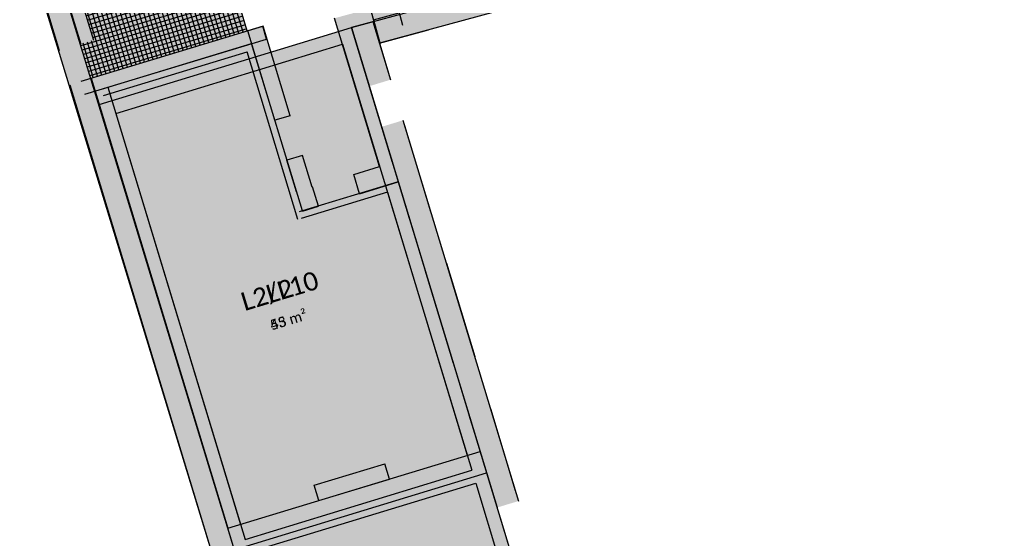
# Model space of a CAD drawing. Header units: centimetres. Extents: x 10781134 to 11746451, y 12092156 to 13482166.
# Drawn here: x 11706154 to 11708341, y 12096478 to 12097641 of the extents above; entities that cross this region are included whole.
import ezdxf

# ---------------------------------------------------------------- set-up
doc = ezdxf.new("R2010")
doc.units = ezdxf.units.CM
doc.header["$LTSCALE"] = 5
doc.linetypes.add('Lijnpatroon-11', pattern=[1.058075, 0.705383, -0.352692])
doc.layers.get('0').update_dxf_attribs({"lineweight": 5})
doc.layers.add('_Nieuw-4 massa', color=7, linetype='Continuous', lineweight=5, true_color=0xc2324a9a)
doc.layers.add('Oppervlakte-netto', color=5, linetype='Continuous', lineweight=5, true_color=0xc20000ff)
doc.layers.add('Bestaand-4 massa', color=7, linetype='Continuous', lineweight=5)
doc.layers.add('Tekst-ruimtelabel', color=7, linetype='Lijnpatroon-11', lineweight=13)
doc.layers.add('Tekst-ruimtelabel-corrigé', color=7, linetype='Lijnpatroon-11')
doc.styles.add('Corbel', font='')
doc.styles.get('Corbel').set_extended_font_data('Corbel')

msp = doc.modelspace()

# ---------------------------------------------------------------- hatches: boundary and pattern name
at = {"linetype": 'Continuous', "lineweight": 0}
msp.add_hatch(color=254, dxfattribs=at).paths.add_polyline_path([(11706663.3, 12097569.5), (11706356.2, 12097475.8), (11706648.8, 12096512.1), (11706823.8, 12096565.5), (11706813.4, 12096599.8), (11706971.3, 12096647.7), (11706981.6, 12096613.6), (11707155.7, 12096666.7), (11706977.1, 12097255.2), (11706777.1, 12097194.5)])
at = {"layer": 'Oppervlakte-netto', "linetype": 'Continuous', "lineweight": 0, "true_color": 0x00007f}
msp.add_hatch(color=253, dxfattribs=at).paths.add_polyline_path([(11706664.7, 12097616.5), (11706564.5, 12097946.3), (11706243.2, 12097848.3), (11706320, 12097595.3), (11706291.2, 12097586.7), (11706314.5, 12097510.1)])
at = {"layer": 'Oppervlakte-netto', "linetype": 'Continuous', "lineweight": 5}
h = msp.add_hatch(dxfattribs=at)
h.set_pattern_fill('Aanzicht - tegels grijs 10x10', color=255, angle=106.6294, style=0, pattern_type=2)
h.set_pattern_definition([(196.6294, (11706570.457, 12097875.212), (-2.8618, 9.58176), []), (106.6294, (11706729.425, 12098340.152), (-9.58176, -2.8618), [])])
h.paths.add_polyline_path([(11706664.7, 12097616.5), (11706564.5, 12097946.3), (11706243.2, 12097848.3), (11706320, 12097595.3), (11706291.2, 12097586.7), (11706314.5, 12097510.1)])

# ---------------------------------------------------------------- linework, layer by layer
at = {"color": 254}
for points in [[(11706876.7, 12097586.1), (11706369.7, 12097431.5), (11707165.9, 12096633.2), (11706658.9, 12096478.6)], [(11707174.6, 12096604.5), (11706667.7, 12096449.9), (11707444.7, 12095714.7), (11706937.7, 12095560.1)], [(11707174.6, 12096604.5), (11706667.7, 12096449.9), (11707454.8, 12095681.3), (11706947.9, 12095526.7)]]:
    msp.add_solid(points, dxfattribs=at)
at = {"layer": '_Nieuw-4 massa'}
for p, q in [((11706214.5, 12097839.6), (11706291.3, 12097586.5)), ((11706243.2, 12097848.3), (11706320, 12097595.3)), ((11706959.7, 12097312.6), (11706858.9, 12097644.4)), ((11706946.8, 12097637.3), (11706896.6, 12097623.6)), ((11706332.3, 12097451.5), (11706896.6, 12097623.6)), ((11706988.4, 12097321.4), (11706896.6, 12097623.6)), ((11706896.6, 12097623.6), (11707194.6, 12096642)), ((11706337.5, 12097485.8), (11706673.3, 12097588.2)), ((11706787.1, 12097213.2), (11706673.3, 12097588.2)), ((11706341.9, 12097471.5), (11706663.3, 12097569.5)), ((11706369.7, 12097431.5), (11706876.7, 12097586.1)), ((11706777.1, 12097194.5), (11706663.3, 12097569.5)), ((11706876.7, 12097586.1), (11707165.9, 12096633.2)), ((11706323.2, 12097481.4), (11706620, 12096503.4)), ((11706351.9, 12097490.2), (11706648.8, 12096512.1)), ((11706332.3, 12097451.5), (11706630.2, 12096469.9)), ((11706369.7, 12097431.5), (11706658.9, 12096478.6)), ((11707001.5, 12097278.2), (11706779.9, 12097211)), ((11707001.5, 12097278.2), (11707184.4, 12096675.5)), ((11706977.1, 12097255.2), (11706784.3, 12097196.6)), ((11706977.1, 12097255.2), (11707155.7, 12096666.7)), ((11706634.6, 12096455.5), (11707198.9, 12096627.6)), ((11706658.9, 12096478.6), (11707165.9, 12096633.2)), ((11707194.6, 12096642), (11707487.9, 12095675.7)), ((11707194.6, 12096642), (11707194.6, 12096642)), ((11707198.9, 12096627.6), (11707473.4, 12095723.5)), ((11706667.7, 12096449.9), (11707174.6, 12096604.5)), ((11706667.7, 12096449.9), (11707174.6, 12096604.5)), ((11707174.6, 12096604.5), (11707444.7, 12095714.7)), ((11707174.6, 12096604.5), (11707459.2, 12095667))]:
    msp.add_line(p, q, dxfattribs=at)
at = {"layer": '_Nieuw-4 massa', "color": 175, "true_color": 0x0000ff}
for points in [[(11706214.5, 12097839.6), (11706243.2, 12097848.3), (11706291.3, 12097586.5), (11706320, 12097595.3)], [(11706938.9, 12097666.2), (11706946.8, 12097637.3), (11706858.9, 12097644.4), (11706896.6, 12097623.6)], [(11706988.4, 12097321.4), (11706959.7, 12097312.6), (11706896.6, 12097623.6), (11706858.9, 12097644.4)], [(11706369.7, 12097431.5), (11706332.3, 12097451.5), (11706876.7, 12097586.1), (11706896.6, 12097623.6)], [(11707194.6, 12096642), (11706896.6, 12097623.6), (11707165.9, 12096633.2), (11706876.7, 12097586.1)], [(11706341.9, 12097471.5), (11706337.5, 12097485.8), (11706663.3, 12097569.5), (11706673.3, 12097588.2)], [(11706787.1, 12097213.2), (11706777.1, 12097194.5), (11706673.3, 12097588.2), (11706663.3, 12097569.5)], [(11706323.2, 12097481.4), (11706351.9, 12097490.2), (11706620, 12096503.4), (11706648.8, 12096512.1)], [(11706658.9, 12096478.6), (11706369.7, 12097431.5), (11706630.2, 12096469.9), (11706332.3, 12097451.5)], [(11707001.5, 12097278.2), (11706977.1, 12097255.2), (11706779.9, 12097211), (11706784.3, 12097196.6)], [(11706977.1, 12097255.2), (11707001.5, 12097278.2), (11707155.7, 12096666.7), (11707184.4, 12096675.5)], [(11707194.6, 12096642), (11706630.2, 12096469.9), (11707174.6, 12096604.5), (11706667.7, 12096449.9)], [(11706667.7, 12096449.9), (11706634.6, 12096455.5), (11707174.6, 12096604.5), (11707198.9, 12096627.6)], [(11707487.9, 12095675.7), (11707194.6, 12096642), (11707459.2, 12095667), (11707174.6, 12096604.5)], [(11707174.6, 12096604.5), (11707198.9, 12096627.6), (11707444.7, 12095714.7), (11707473.4, 12095723.5)]]:
    msp.add_solid(points, dxfattribs=at)
at = {"layer": 'Bestaand-4 massa'}
for p, q in [((11706959.9, 12097589), (11708341.4, 12097965.9)), ((11706202.3, 12097872.4), (11707501.8, 12093614.2)), ((11706154.5, 12097857.8), (11707454, 12093599.6)), ((11706177.4, 12097789.5), (11706243.4, 12097572.2)), ((11706225.3, 12097804), (11706291.2, 12097586.7)), ((11706905.6, 12097788.1), (11706959.9, 12097589)), ((11706996.8, 12097682), (11707011.2, 12097628.9)), ((11706896.6, 12097623.6), (11707055.8, 12097667)), ((11706945.9, 12097640.6), (11707003.7, 12097656.4)), ((11706944.6, 12097637.4), (11706984.3, 12097506.9)), ((11706945.9, 12097640.6), (11706959.9, 12097589)), ((11706946.8, 12097637.3), (11706953.4, 12097613.1)), ((11706291.9, 12097503.3), (11706698.2, 12097626.6)), ((11706699.1, 12097626.9), (11706664.7, 12097616.5)), ((11706725.5, 12097416), (11706664.7, 12097616.5)), ((11706706.9, 12097597.9), (11706698.2, 12097626.6)), ((11706760, 12097426.4), (11706699.1, 12097626.9)), ((11706896.6, 12097623.6), (11706932.7, 12097504.6)), ((11706896.8, 12097622.9), (11706936.4, 12097492.3)), ((11706959.4, 12097588.9), (11707069, 12097618.8)), ((11706959.9, 12097589), (11707066.1, 12097618)), ((11706300.6, 12097474.6), (11706706.9, 12097597.9)), ((11706959.4, 12097588.9), (11706980.6, 12097519.2)), ((11706314.5, 12097510.1), (11706620.1, 12096503.4)), ((11706266.6, 12097495.6), (11707197.1, 12094430.6)), ((11706760, 12097426.4), (11706725.5, 12097416)), ((11707011.9, 12097416), (11707270.4, 12096564.3)), ((11706964, 12097401.4), (11707222.5, 12096549.8)), ((11706967.6, 12097389.8), (11706988.4, 12097321.4)), ((11707015.4, 12097404.3), (11707073.8, 12097211.9)), ((11706787, 12097337.5), (11706752.5, 12097327)), ((11706774.1, 12097256), (11706752.5, 12097327)), ((11706808.5, 12097266.5), (11706787, 12097337.5)), ((11706901.8, 12097294.9), (11706959.7, 12097312.6)), ((11706914.9, 12097251.9), (11706901.8, 12097294.9)), ((11706808.5, 12097266.5), (11706809.9, 12097266.9)), ((11706823.1, 12097223.9), (11706809.9, 12097266.9)), ((11706914.9, 12097251.9), (11707001.4, 12097278.3)), ((11707001.4, 12097278.3), (11707026, 12097197.3)), ((11706774.1, 12097256), (11706774.1, 12097256)), ((11706787.2, 12097213), (11706823.1, 12097223.9)), ((11707109, 12097096.1), (11707172.3, 12096887.5)), ((11707061.1, 12097081.6), (11707124.5, 12096873)), ((11707159.6, 12096757.2), (11707184.4, 12096675.5)), ((11707207.5, 12096771.7), (11707263.2, 12096588)), ((11706620.1, 12096503.4), (11707184.4, 12096675.5)), ((11706813.4, 12096599.8), (11706971.3, 12096647.7)), ((11706981.7, 12096613.3), (11706971.3, 12096647.7)), ((11706634.6, 12096455.5), (11707198.9, 12096627.6)), ((11707198.9, 12096627.6), (11707215.4, 12096573.4)), ((11706823.8, 12096565.4), (11706981.7, 12096613.3)), ((11706823.8, 12096565.4), (11706813.4, 12096599.8))]:
    msp.add_line(p, q, dxfattribs=at)
at = {"layer": 'Bestaand-4 massa', "color": 7}
for points in [[(11706613.1, 12098860.6), (11706684.1, 12098828.1), (11706959.9, 12097589), (11707004.7, 12097653)], [(11706959.9, 12097589), (11707004.7, 12097653), (11708341.4, 12097965.9), (11708283.9, 12098002)], [(11706154.5, 12097857.8), (11706202.3, 12097872.4), (11707454, 12093599.6), (11707501.8, 12093614.2)], [(11706177.4, 12097789.5), (11706225.3, 12097804), (11706243.4, 12097572.2), (11706291.2, 12097586.7)], [(11706938.9, 12097666.2), (11706996.8, 12097682), (11706953.4, 12097613.1), (11707011.2, 12097628.9)], [(11706959.4, 12097588.9), (11706896.6, 12097623.6), (11707069, 12097618.8), (11707055.8, 12097667)], [(11706945.9, 12097640.6), (11707003.7, 12097656.4), (11706959.9, 12097589), (11707004.7, 12097653)], [(11706959.9, 12097589), (11707004.7, 12097653), (11707066.1, 12097618), (11707052.9, 12097666.2)], [(11706896.8, 12097622.9), (11706944.6, 12097637.4), (11706936.4, 12097492.3), (11706984.3, 12097506.9)], [(11706300.6, 12097474.6), (11706291.9, 12097503.3), (11706706.9, 12097597.9), (11706698.2, 12097626.6)], [(11706760, 12097426.4), (11706725.5, 12097416), (11706699.1, 12097626.9), (11706664.7, 12097616.5)], [(11706896.6, 12097623.6), (11706959.4, 12097588.9), (11706932.7, 12097504.6), (11706980.6, 12097519.2)], [(11706266.6, 12097495.6), (11706314.5, 12097510.1), (11707197.1, 12094430.6), (11707244.8, 12094445.3)], [(11706964, 12097401.4), (11707011.9, 12097416), (11707222.5, 12096549.8), (11707270.4, 12096564.3)], [(11706967.6, 12097389.8), (11707015.4, 12097404.3), (11707026, 12097197.3), (11707073.8, 12097211.9)], [(11706808.5, 12097266.5), (11706774.1, 12097256), (11706787, 12097337.5), (11706752.5, 12097327)], [(11706914.9, 12097251.9), (11706901.8, 12097294.9), (11707001.4, 12097278.3), (11706988.4, 12097321.4)], [(11706787.2, 12097213), (11706774.1, 12097256), (11706823.1, 12097223.9), (11706809.9, 12097266.9)], [(11707061.1, 12097081.6), (11707109, 12097096.1), (11707124.5, 12096873), (11707172.3, 12096887.5)], [(11707159.6, 12096757.2), (11707207.5, 12096771.7), (11707215.4, 12096573.4), (11707263.2, 12096588)], [(11706634.6, 12096455.5), (11706620.1, 12096503.4), (11707198.9, 12096627.6), (11707184.4, 12096675.5)], [(11706823.8, 12096565.4), (11706813.4, 12096599.8), (11706981.7, 12096613.3), (11706971.3, 12096647.7)]]:
    msp.add_solid(points, dxfattribs=at)

# ---------------------------------------------------------------- texts
at = {"layer": 'Tekst-ruimtelabel', "insert": (11706730.3, 12097054.3), "char_height": 41.341, "attachment_point": 2, "rotation": 16.8792, "line_spacing_factor": 1.119614, "style": 'Corbel'}
for s in ['L2/L10{\\H0.5556x;\\P53 }{\\C178;\\H0.5556x;m²}{\\H0.5556x; }', 'L2{\\H0.5556x;\\P45 }{\\H0.5556x;m²}{\\H0.5556x; }']:
    msp.add_mtext(s, dxfattribs=at)
at = {"layer": 'Tekst-ruimtelabel-corrigé', "insert": (11706730.3, 12097054.3), "char_height": 41.341, "attachment_point": 2, "rotation": 16.8792, "line_spacing_factor": 1.119614, "style": 'Corbel'}
for s in ['L2/L10{\\H0.5556x;\\P53 }{\\C178;\\H0.5556x;m²}{\\H0.5556x; }', 'L2{\\H0.5556x;\\P45 }{\\H0.5556x;m²}{\\H0.5556x; }']:
    msp.add_mtext(s, dxfattribs=at)

doc.saveas('drawing.dxf')
